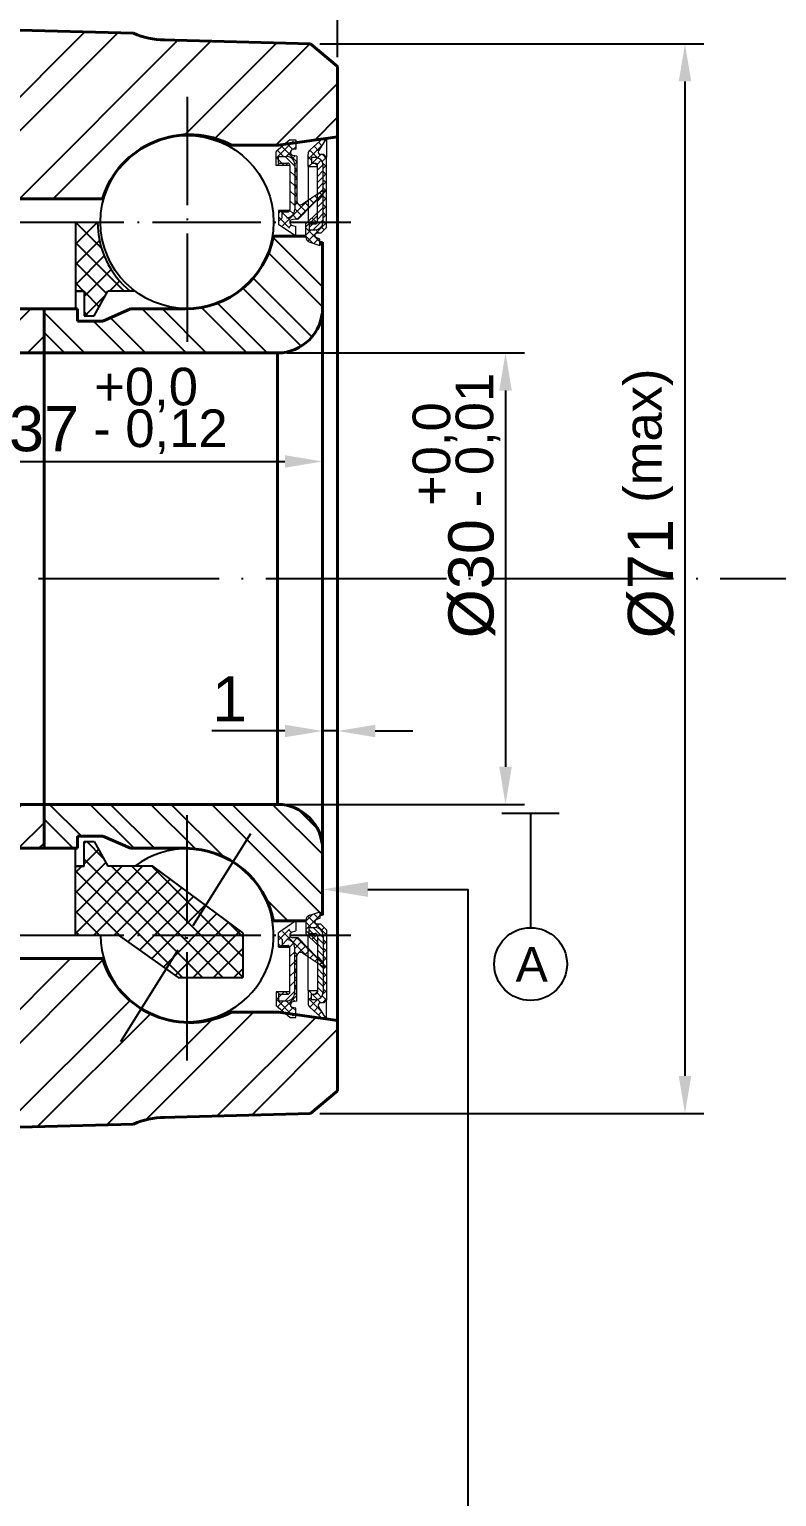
# Model space of a CAD drawing. Header units: millimetres. Extents: x 2469 to 2824, y 1131 to 1382.
# Drawn here: x 2593.3 to 2642.9, y 1220 to 1317.5 of the extents above; entities that cross this region are included whole.
import ezdxf

# ---------------------------------------------------------------- set-up
doc = ezdxf.new("R2010")
doc.units = ezdxf.units.MM
doc.linetypes.add('ACAD_ISO02W100', pattern=[15, 12, -3])
doc.linetypes.add('ACAD_ISO04W100', pattern=[30, 24, -3, 0, -3])
for name, color, linetype, lineweight in [('02', 1, 'Continuous', 25), ('AM_0', 7, 'Continuous', 40), ('AM_4', 1, 'ACAD_ISO04W100', 25), ('AM_5', 3, 'Continuous', 25), ('AM_8', 40, 'ACAD_ISO02W100', 35)]:
    doc.layers.add(name, color=color, linetype=linetype, lineweight=lineweight)
doc.styles.get("Standard").update_dxf_attribs({"font": 'arial.ttf'})
doc.dimstyles.new('ISO-25', dxfattribs={"dimtxt": 3, "dimasz": 2.5, "dimexe": 1.25, "dimexo": 0.625, "dimtad": 1, "dimtxsty": 'Standard', "dimcen": 2.5, "dimadec": 0, "dimazin": 0, "dimtfac": 1, "dimtmove": 0, "dimatfit": 3, "dimfxl": 1, "dimarcsym": 0})
pattern_1 = [(135, (2675.603, 1158.12164), (0.2722361, 0.2722361), []), (45, (2675.603, 1158.12164), (0.2722361, -0.2722361), [])]
pattern_2 = [(225, (2675.603, 1403.8246), (0.2722361, -0.2722361), []), (315, (2675.603, 1403.8246), (0.2722361, 0.2722361), [])]

# ---------------------------------------------------------------- blocks, each defined once
blk = doc.blocks.new('*D165')
at = {"layer": 'AM_5', "color": 0, "lineweight": -2, "transparency": 16777216}
for p, q in [((2575.777, 1289.385), (2575.777, 1290.01)), ((2578.277, 1288.76), (2610.277, 1288.76)), ((2612.777, 1288.594), (2612.777, 1287.51))]:
    blk.add_line(p, q, dxfattribs=at)
at = {"layer": 'AM_5', "color": 0, "transparency": 16777216}
for points in [[(2578.277, 1289.177), (2578.277, 1288.344), (2575.777, 1288.76)], [(2610.277, 1289.177), (2610.277, 1288.344), (2612.777, 1288.76)]]:
    blk.add_solid(points, dxfattribs=at)
at = {"layer": 'Defpoints', "color": 0, "transparency": 16777216}
for p in [(2612.777, 1289.219), (2575.777, 1288.76), (2612.777, 1288.76)]:
    blk.add_point(p, dxfattribs=at)
at = {"layer": 'AM_5', "color": 0, "transparency": 16777216, "insert": (2594.277, 1290.918), "char_height": 3, "attachment_point": 5}
blk.add_mtext('37', dxfattribs=at)
blk = doc.blocks.new('*D166')
at = {"layer": 'AM_5', "color": 0, "lineweight": -2, "transparency": 16777216}
for p, q in [((2612.777, 1271.474), (2612.777, 1272.099)), ((2613.777, 1271.474), (2613.777, 1272.099)), ((2610.277, 1270.849), (2605.422, 1270.849)), ((2613.777, 1270.849), (2612.777, 1270.849)), ((2616.277, 1270.849), (2618.777, 1270.849))]:
    blk.add_line(p, q, dxfattribs=at)
at = {"layer": 'AM_5', "color": 0, "transparency": 16777216}
for points in [[(2610.277, 1271.266), (2610.277, 1270.433), (2612.777, 1270.849)], [(2616.277, 1271.266), (2616.277, 1270.433), (2613.777, 1270.849)]]:
    blk.add_solid(points, dxfattribs=at)
at = {"layer": 'Defpoints', "color": 0, "transparency": 16777216}
for p in [(2612.777, 1270.849), (2613.777, 1270.849), (2613.777, 1270.849)]:
    blk.add_point(p, dxfattribs=at)
at = {"layer": 'AM_5', "color": 0, "transparency": 16777216, "insert": (2606.6, 1272.981), "char_height": 3, "attachment_point": 5}
blk.add_mtext('1', dxfattribs=at)
blk = doc.blocks.new('*D167')
at = {"layer": 'AM_5', "color": 0, "lineweight": -2, "transparency": 16777216}
for p, q in [((2610.402, 1295.973), (2626.182, 1295.973)), ((2624.932, 1293.473), (2624.932, 1268.473)), ((2610.402, 1265.973), (2626.182, 1265.973))]:
    blk.add_line(p, q, dxfattribs=at)
at = {"layer": 'AM_5', "color": 0, "transparency": 16777216}
for points in [[(2624.515, 1293.473), (2625.349, 1293.473), (2624.932, 1295.973)], [(2624.515, 1268.473), (2625.349, 1268.473), (2624.932, 1265.973)]]:
    blk.add_solid(points, dxfattribs=at)
at = {"layer": 'Defpoints', "color": 0, "transparency": 16777216}
for p in [(2609.777, 1295.973), (2609.777, 1265.973), (2624.932, 1265.973)]:
    blk.add_point(p, dxfattribs=at)
at = {"layer": 'AM_5', "color": 0, "transparency": 16777216, "insert": (2622.691, 1280.973), "char_height": 3, "attachment_point": 5, "rotation": 90}
blk.add_mtext('%%C30', dxfattribs=at)
blk = doc.blocks.new('*D168')
at = {"layer": 'AM_5', "color": 0, "lineweight": -2, "transparency": 16777216}
for p, q in [((2612.602, 1316.52), (2638.103, 1316.52)), ((2636.853, 1314.02), (2636.853, 1247.926)), ((2612.602, 1245.426), (2638.103, 1245.426))]:
    blk.add_line(p, q, dxfattribs=at)
at = {"layer": 'AM_5', "color": 0, "transparency": 16777216}
for points in [[(2636.437, 1314.02), (2637.27, 1314.02), (2636.853, 1316.52)], [(2636.437, 1247.926), (2637.27, 1247.926), (2636.853, 1245.426)]]:
    blk.add_solid(points, dxfattribs=at)
at = {"layer": 'Defpoints', "color": 0, "transparency": 16777216}
for p in [(2611.977, 1316.52), (2611.977, 1245.426), (2636.853, 1245.426)]:
    blk.add_point(p, dxfattribs=at)
at = {"layer": 'AM_5', "color": 0, "transparency": 16777216, "insert": (2634.613, 1280.973), "char_height": 3, "attachment_point": 5, "rotation": 90}
blk.add_mtext('%%C71', dxfattribs=at)
blk = doc.blocks.new('*D171')
at = {"layer": 'AM_5', "color": 0, "lineweight": -2, "transparency": 16777216}
for p, q in [((2569.777, 1351.978), (2569.777, 1362.141)), ((2613.777, 1315.635), (2613.777, 1362.141)), ((2572.277, 1360.891), (2611.277, 1360.891))]:
    blk.add_line(p, q, dxfattribs=at)
at = {"layer": 'AM_5', "color": 0, "transparency": 16777216}
for points in [[(2572.277, 1361.308), (2572.277, 1360.475), (2569.777, 1360.891)], [(2611.277, 1361.308), (2611.277, 1360.475), (2613.777, 1360.891)]]:
    blk.add_solid(points, dxfattribs=at)
at = {"layer": 'Defpoints', "color": 0, "transparency": 16777216}
for p in [(2613.777, 1360.891), (2569.777, 1351.353), (2613.777, 1315.01)]:
    blk.add_point(p, dxfattribs=at)
at = {"layer": 'AM_5', "color": 0, "transparency": 16777216, "insert": (2591.777, 1363.016), "char_height": 3, "attachment_point": 5}
blk.add_mtext('44', dxfattribs=at)

msp = doc.modelspace()

# ---------------------------------------------------------------- hatches: boundary and pattern name
at = {"layer": 'AM_5'}
h = msp.add_hatch(dxfattribs=at)
h.set_pattern_fill('ANSI32', color=256, scale=0.5)
h.paths.add_polyline_path([(2577.777, 1339.473), (2570.777, 1339.473, 0.414214), (2569.777, 1338.473), (2569.777, 1336.276), (2570.699, 1335.075), (2571.26, 1335.973), (2571.885, 1334.973), (2572.51, 1335.973), (2573.135, 1334.973), (2573.76, 1335.973), (2574.385, 1334.973), (2575.01, 1335.973), (2575.635, 1334.973), (2576.26, 1335.973), (2576.885, 1334.973), (2577.51, 1335.973), (2578.135, 1334.973), (2578.76, 1335.973), (2579.385, 1334.973), (2579.777, 1335.601), (2579.777, 1337.473, 0.414214)])
h.paths.add_polyline_path([(2611.977, 1316.52), (2602.146, 1316.778, -0.100323), (2600.21, 1317.223), (2590.489, 1317.478, -0.307292), (2580.452, 1324.68), (2580.01, 1323.973), (2579.385, 1324.973), (2578.76, 1323.973), (2578.135, 1324.973), (2577.51, 1323.973), (2576.885, 1324.973), (2576.26, 1323.973), (2575.635, 1324.973), (2575.01, 1323.973), (2574.385, 1324.973), (2573.76, 1323.973), (2573.135, 1324.973), (2572.51, 1323.973), (2571.885, 1324.973), (2571.26, 1323.973), (2570.699, 1324.871), (2569.777, 1323.67), (2569.777, 1312.205, -0.57735), (2566.777, 1310.473), (2564.777, 1310.473), (2564.621, 1310.317, -0.304768), (2562.869, 1309.973), (2553.777, 1309.973), (2552.777, 1308.973), (2552.777, 1308.128), (2554.777, 1306.973), (2563.777, 1306.973), (2563.777, 1306.773), (2574.577, 1306.773, -0.298217), (2579.16, 1309.773), (2581.802, 1309.773, -0.468915), (2590.396, 1306.213), (2598.158, 1306.213, -0.468915), (2606.753, 1309.773), (2609.857, 1309.773), (2610.247, 1309.83), (2610.613, 1310.134), (2610.998, 1310.134), (2610.998, 1309.938), (2612.756, 1310.192), (2612.816, 1310.245), (2613.123, 1310.245), (2613.777, 1310.34), (2613.777, 1315.01)])
h.paths.add_polyline_path([(2613.777, 1251.607), (2613.123, 1251.701), (2612.816, 1251.701), (2612.756, 1251.754), (2610.998, 1252.008), (2610.998, 1251.812), (2610.613, 1251.812), (2610.247, 1252.117), (2609.857, 1252.173), (2606.753, 1252.173, -0.468915), (2598.158, 1255.733), (2590.396, 1255.733, -0.468915), (2581.802, 1252.173), (2579.16, 1252.173, -0.298217), (2574.577, 1255.173), (2563.777, 1255.173), (2563.777, 1254.973), (2554.777, 1254.973), (2552.777, 1253.818), (2552.777, 1252.973), (2553.777, 1251.973), (2562.869, 1251.973, -0.304768), (2564.621, 1251.629), (2564.777, 1251.473), (2566.777, 1251.473, -0.57735), (2569.777, 1249.741), (2569.777, 1238.276), (2570.699, 1237.075), (2571.26, 1237.973), (2571.885, 1236.973), (2572.51, 1237.973), (2573.135, 1236.973), (2573.76, 1237.973), (2574.385, 1236.973), (2575.01, 1237.973), (2575.635, 1236.973), (2576.26, 1237.973), (2576.885, 1236.973), (2577.51, 1237.973), (2578.135, 1236.973), (2578.76, 1237.973), (2579.385, 1236.973), (2580.01, 1237.973), (2580.452, 1237.266, -0.307292), (2590.489, 1244.469), (2600.21, 1244.723, -0.100323), (2602.146, 1245.169), (2611.977, 1245.426), (2613.777, 1246.936)])
h.paths.add_polyline_path([(2579.777, 1224.473), (2579.777, 1226.345), (2579.385, 1226.973), (2578.76, 1225.973), (2578.135, 1226.973), (2577.51, 1225.973), (2576.885, 1226.973), (2576.26, 1225.973), (2575.635, 1226.973), (2575.01, 1225.973), (2574.385, 1226.973), (2573.76, 1225.973), (2573.135, 1226.973), (2572.51, 1225.973), (2571.885, 1226.973), (2571.26, 1225.973), (2570.699, 1226.871), (2569.777, 1225.67), (2569.777, 1223.473, 0.414214), (2570.777, 1222.473), (2577.777, 1222.473, 0.414214)])
h = msp.add_hatch(dxfattribs=at)
h.set_pattern_fill('ANSI37', color=256, scale=0.3, angle=90)
h.paths.add_polyline_path([(2592.198, 1304.673), (2589.241, 1304.673), (2584.777, 1304.673), (2584.777, 1300.897), (2586.871, 1300.084), (2590.049, 1300.084), (2590.944, 1298.443), (2591.623, 1298.443), (2591.623, 1300.084), (2592.198, 1300.084)])
h.paths.add_polyline_path([(2584.777, 1306.317), (2584.777, 1304.673), (2589.241, 1304.673)])
h.paths.add_polyline_path([(2584.777, 1306.317), (2581.077, 1306.317), (2581.077, 1304.673), (2584.777, 1304.673)])
h.paths.add_polyline_path([(2584.777, 1304.673), (2581.077, 1304.673), (2581.077, 1302.333), (2584.777, 1300.897)])
h.paths.add_polyline_path([(2597.827, 1304.673), (2596.356, 1304.673), (2596.356, 1300.084), (2596.931, 1300.084), (2596.931, 1300.083), (2596.931, 1298.443), (2597.611, 1298.443), (2598.504, 1300.083), (2599.991, 1300.083, -0.223907)])
h.paths.add_polyline_path([(2603.777, 1260.176), (2601.506, 1261.863), (2598.504, 1261.863), (2597.611, 1263.503), (2596.931, 1263.503), (2596.931, 1261.862), (2596.356, 1261.862), (2596.356, 1257.273), (2599.209, 1257.273), (2603.777, 1257.273)])
h.paths.add_polyline_path([(2607.477, 1257.273), (2603.777, 1257.273), (2603.777, 1254.457), (2607.477, 1254.457)])
h.paths.add_polyline_path([(2605.016, 1259.255), (2603.777, 1257.273), (2607.477, 1257.273), (2607.477, 1257.426)])
h.paths.add_polyline_path([(2605.016, 1259.255), (2603.777, 1260.176), (2603.777, 1257.273)])
h.paths.add_polyline_path([(2603.777, 1257.273), (2602.378, 1255.034), (2603.194, 1254.457), (2603.777, 1254.457)])
h.paths.add_polyline_path([(2603.777, 1257.273), (2599.209, 1257.273), (2602.378, 1255.034)])
h.paths.add_polyline_path([(2592.198, 1261.862), (2591.623, 1261.862), (2591.623, 1263.503), (2590.944, 1263.503), (2590.049, 1261.862), (2588.564, 1261.862, -0.223848), (2590.727, 1257.273), (2592.198, 1257.273)])
h = msp.add_hatch(dxfattribs=at)
h.set_pattern_fill('ANSI32', color=256, scale=0.3)
h.paths.add_polyline_path([(2579.043, 1303.723), (2578.276, 1303.723), (2576.777, 1303.723, 0.414214), (2575.777, 1302.723), (2575.777, 1298.973, 0.414214), (2578.777, 1295.973), (2594.277, 1295.973), (2594.277, 1298.894), (2592.052, 1298.894), (2592.052, 1298.086), (2590.371, 1298.086), (2588.548, 1298.894), (2584.777, 1298.894), (2584.777, 1298.895, -0.35531)])
h.paths.add_polyline_path([(2584.878, 1263.052), (2588.548, 1263.052), (2590.371, 1263.861), (2592.052, 1263.861), (2592.052, 1263.052), (2594.277, 1263.052), (2594.277, 1265.973), (2578.777, 1265.973, 0.414214), (2575.777, 1262.973), (2575.777, 1259.223, 0.414214), (2576.777, 1258.223), (2579.043, 1258.223, -0.360115)])
h = msp.add_hatch(dxfattribs=at)
h.set_pattern_fill('ANSI32', color=256, scale=0.3, angle=90)
h.paths.add_polyline_path([(2612.777, 1298.973), (2612.777, 1303.326), (2612.585, 1303.326), (2612.585, 1303.123), (2611.928, 1303.334, -0.325775), (2611.661, 1303.7), (2611.661, 1303.723), (2609.512, 1303.723, -0.360115), (2603.676, 1298.894), (2600.007, 1298.894), (2598.183, 1298.086), (2596.502, 1298.086), (2596.502, 1298.894), (2594.277, 1298.894), (2594.277, 1295.973), (2609.777, 1295.973, 0.414214)])
h.paths.add_polyline_path([(2609.777, 1265.973), (2594.277, 1265.973), (2594.277, 1263.052), (2596.502, 1263.052), (2596.502, 1263.861), (2598.183, 1263.861), (2600.007, 1263.052), (2603.777, 1263.052), (2603.777, 1263.051, -0.355335), (2609.512, 1258.223), (2611.661, 1258.223), (2611.661, 1258.246, -0.325775), (2611.928, 1258.612), (2612.585, 1258.824), (2612.585, 1258.62), (2612.777, 1258.62), (2612.777, 1262.973, 0.414214)])
at = {"layer": 'AM_8', "lineweight": 18}
h = msp.add_hatch(dxfattribs=at)
h.set_pattern_fill('_USER', color=256, scale=0.385, angle=45, style=0, double=1, pattern_type=0)
h.set_pattern_definition(pattern_1)
edge = h.paths.add_edge_path()
edge.add_line((2611.075, 1309.056), (2611.075, 1306.047))
edge.add_arc((2611.306, 1306.047), 0.231, 540, 663.72718)
edge.add_line((2611.434, 1305.855), (2612.769, 1306.746))
edge.add_line((2612.769, 1306.746), (2613, 1306.746))
edge.add_line((2613, 1306.746), (2611.149, 1304.853))
edge.add_line((2611.149, 1304.853), (2610.793, 1304.838))
edge.add_arc((2610.801, 1304.646), 0.192, 452.40181, 604.63924)
edge.add_line((2610.719, 1304.472), (2610.998, 1304.381))
edge.add_line((2610.998, 1304.381), (2610.998, 1304.205))
edge.add_line((2610.998, 1304.205), (2610.768, 1304.205))
edge.add_line((2610.768, 1304.205), (2609.843, 1304.516))
edge.add_line((2609.843, 1304.516), (2609.843, 1305.437))
edge.add_line((2609.843, 1305.437), (2610.601, 1305.442))
edge.add_arc((2610.459, 1305.501), 0.154, 270, 337.4167, ccw=False)
edge.add_line((2610.459, 1305.347), (2610.083, 1305.347))
edge.add_line((2610.083, 1305.347), (2610.083, 1304.962))
edge.add_line((2610.083, 1304.962), (2610.391, 1304.962))
edge.add_arc((2610.391, 1305.501), 0.539, 270, 360)
edge.add_line((2610.93, 1305.501), (2610.93, 1308.493))
edge.add_arc((2610.391, 1308.493), 0.539, 360, 450)
edge.add_line((2610.391, 1309.032), (2609.852, 1309.032))
edge.add_line((2609.852, 1309.032), (2609.852, 1308.594))
edge.add_line((2609.852, 1308.594), (2610.459, 1308.594))
edge.add_arc((2610.459, 1308.44), 0.154, 360, 450, ccw=False)
edge.add_line((2610.613, 1308.44), (2609.689, 1308.44))
edge.add_line((2609.689, 1308.44), (2609.689, 1309.018))
edge.add_line((2609.689, 1309.018), (2609.721, 1309.391))
edge.add_line((2609.721, 1309.391), (2610.474, 1310.019))
edge.add_line((2610.474, 1310.019), (2610.998, 1310.019))
edge.add_line((2610.998, 1310.019), (2610.998, 1309.518))
edge.add_line((2610.998, 1309.518), (2610.801, 1309.483))
edge.add_arc((2610.835, 1309.294), 0.193, 460, 620)
edge.add_line((2610.801, 1309.104), (2611.075, 1309.056))
h = msp.add_hatch(dxfattribs=at)
h.set_pattern_fill('_USER', color=256, scale=0.385, angle=45, style=0, double=1, pattern_type=0)
h.set_pattern_definition(pattern_1)
edge = h.paths.add_edge_path()
edge.add_line((2611.928, 1303.334), (2612.585, 1303.123))
edge.add_line((2612.585, 1303.123), (2612.585, 1303.527))
edge.add_line((2612.585, 1303.527), (2612.351, 1303.638))
edge.add_arc((2612.417, 1303.777), 0.154, 90, 244.61325, ccw=False)
edge.add_line((2612.417, 1303.931), (2612.662, 1303.931))
edge.add_line((2612.662, 1303.931), (2613.047, 1304.316))
edge.add_line((2613.047, 1304.316), (2613.047, 1308.975))
edge.add_line((2613.047, 1308.975), (2612.855, 1309.167))
edge.add_line((2612.855, 1309.167), (2612.638, 1309.167))
edge.add_arc((2612.638, 1309.321), 0.154, 147.35988, 270, ccw=False)
edge.add_line((2612.508, 1309.404), (2613.047, 1310.245))
edge.add_line((2613.047, 1310.245), (2612.816, 1310.245))
edge.add_line((2612.816, 1310.245), (2611.945, 1309.475))
edge.add_arc((2612.2, 1309.186), 0.385, 491.49647, 540)
edge.add_line((2611.815, 1309.186), (2611.815, 1308.353))
edge.add_line((2611.815, 1308.353), (2612.431, 1308.353))
edge.add_line((2612.431, 1308.353), (2612.431, 1308.43))
edge.add_arc((2612.277, 1308.43), 0.154, 360, 450)
edge.add_line((2612.277, 1308.584), (2612.046, 1308.584))
edge.add_line((2612.046, 1308.584), (2612.046, 1308.969))
edge.add_line((2612.046, 1308.969), (2612.277, 1308.969))
edge.add_arc((2612.277, 1308.43), 0.539, 360, 450, ccw=False)
edge.add_line((2612.816, 1308.43), (2612.816, 1304.701))
edge.add_arc((2612.277, 1304.701), 0.539, 270, 360, ccw=False)
edge.add_line((2612.277, 1304.162), (2611.892, 1304.162))
edge.add_line((2611.892, 1304.162), (2611.892, 1304.547))
edge.add_line((2611.892, 1304.547), (2612.277, 1304.547))
edge.add_arc((2612.277, 1304.701), 0.154, 270, 360)
edge.add_line((2612.431, 1304.701), (2612.431, 1305.317))
edge.add_line((2612.431, 1305.317), (2611.661, 1304.547))
edge.add_line((2611.661, 1304.547), (2611.661, 1303.7))
edge.add_arc((2612.046, 1303.7), 0.385, 180, 252.17728)
h = msp.add_hatch(dxfattribs=at)
h.set_pattern_fill('_USER', color=256, scale=0.462, angle=45, style=0, pattern_type=0)
h.set_pattern_definition([(135, (2675.603, 1158.12164), (0.3266833, 0.3266833), [])])
edge = h.paths.add_edge_path()
edge.add_line((2610.391, 1304.962), (2610.083, 1304.962))
edge.add_line((2610.083, 1304.962), (2610.083, 1305.347))
edge.add_line((2610.083, 1305.347), (2610.459, 1305.347))
edge.add_arc((2610.459, 1305.501), 0.154, 270, 360)
edge.add_line((2610.613, 1305.501), (2610.613, 1308.44))
edge.add_arc((2610.459, 1308.44), 0.154, 360, 450)
edge.add_line((2610.459, 1308.594), (2609.852, 1308.594))
edge.add_line((2609.852, 1308.594), (2609.852, 1309.032))
edge.add_line((2609.852, 1309.032), (2610.391, 1309.032))
edge.add_arc((2610.391, 1308.493), 0.539, 360, 450, ccw=False)
edge.add_line((2610.93, 1308.493), (2610.93, 1305.501))
edge.add_arc((2610.391, 1305.501), 0.539, 270, 360, ccw=False)
h = msp.add_hatch(dxfattribs=at)
h.set_pattern_fill('ANSI31', color=256, scale=2.31, angle=90, style=0)
h.set_pattern_definition([(45, (2675.603, 1158.12164), (0.2041771, -0.2041771), [])])
edge = h.paths.add_edge_path()
edge.add_arc((2612.277, 1308.43), 0.154, 360, 450, ccw=False)
edge.add_line((2612.431, 1308.43), (2612.431, 1305.73))
edge.add_line((2612.431, 1305.73), (2612.49, 1305.705))
edge.add_line((2612.49, 1305.705), (2612.431, 1305.563))
edge.add_line((2612.431, 1305.563), (2612.431, 1304.701))
edge.add_arc((2612.277, 1304.701), 0.154, 270, 360, ccw=False)
edge.add_line((2612.277, 1304.547), (2611.892, 1304.547))
edge.add_line((2611.892, 1304.547), (2611.892, 1304.162))
edge.add_line((2611.892, 1304.162), (2612.277, 1304.162))
edge.add_arc((2612.277, 1304.701), 0.539, 270, 360)
edge.add_line((2612.816, 1304.701), (2612.816, 1308.43))
edge.add_arc((2612.277, 1308.43), 0.539, 360, 450)
edge.add_line((2612.277, 1308.969), (2612.046, 1308.969))
edge.add_line((2612.046, 1308.969), (2612.046, 1308.584))
edge.add_line((2612.046, 1308.584), (2612.277, 1308.584))
h = msp.add_hatch(dxfattribs=at)
h.set_pattern_fill('_USER', color=256, scale=0.385, angle=45, style=0, double=1, pattern_type=0)
h.set_pattern_definition(pattern_2)
edge = h.paths.add_edge_path()
edge.add_line((2611.928, 1258.612), (2612.585, 1258.824))
edge.add_line((2612.585, 1258.824), (2612.585, 1258.419))
edge.add_line((2612.585, 1258.419), (2612.351, 1258.308))
edge.add_arc((2612.417, 1258.169), 0.154, 115.38675, 270)
edge.add_line((2612.417, 1258.015), (2612.662, 1258.015))
edge.add_line((2612.662, 1258.015), (2613.047, 1257.63))
edge.add_line((2613.047, 1257.63), (2613.047, 1252.972))
edge.add_line((2613.047, 1252.972), (2612.855, 1252.779))
edge.add_line((2612.855, 1252.779), (2612.638, 1252.779))
edge.add_arc((2612.638, 1252.625), 0.154, 90, 212.64012)
edge.add_line((2612.508, 1252.542), (2613.047, 1251.701))
edge.add_line((2613.047, 1251.701), (2612.816, 1251.701))
edge.add_line((2612.816, 1251.701), (2611.945, 1252.472))
edge.add_arc((2612.2, 1252.76), 0.385, -180, -131.49647, ccw=False)
edge.add_line((2611.815, 1252.76), (2611.815, 1253.594))
edge.add_line((2611.815, 1253.594), (2612.431, 1253.594))
edge.add_line((2612.431, 1253.594), (2612.431, 1253.517))
edge.add_arc((2612.277, 1253.517), 0.154, -90, 0, ccw=False)
edge.add_line((2612.277, 1253.363), (2612.046, 1253.363))
edge.add_line((2612.046, 1253.363), (2612.046, 1252.978))
edge.add_line((2612.046, 1252.978), (2612.277, 1252.978))
edge.add_arc((2612.277, 1253.517), 0.539, -90, 0)
edge.add_line((2612.816, 1253.517), (2612.816, 1257.245))
edge.add_arc((2612.277, 1257.245), 0.539, 0, 90)
edge.add_line((2612.277, 1257.784), (2611.892, 1257.784))
edge.add_line((2611.892, 1257.784), (2611.892, 1257.399))
edge.add_line((2611.892, 1257.399), (2612.277, 1257.399))
edge.add_arc((2612.277, 1257.245), 0.154, 0, 90, ccw=False)
edge.add_line((2612.431, 1257.245), (2612.431, 1256.629))
edge.add_line((2612.431, 1256.629), (2611.661, 1257.399))
edge.add_line((2611.661, 1257.399), (2611.661, 1258.246))
edge.add_arc((2612.046, 1258.246), 0.385, 107.82272, 180, ccw=False)
h = msp.add_hatch(dxfattribs=at)
h.set_pattern_fill('_USER', color=256, scale=0.385, angle=45, style=0, double=1, pattern_type=0)
h.set_pattern_definition(pattern_2)
edge = h.paths.add_edge_path()
edge.add_line((2611.075, 1252.89), (2611.075, 1255.899))
edge.add_arc((2611.306, 1255.899), 0.231, -303.72718, -180, ccw=False)
edge.add_line((2611.434, 1256.091), (2612.769, 1255.2))
edge.add_line((2612.769, 1255.2), (2613, 1255.2))
edge.add_line((2613, 1255.2), (2611.149, 1257.093))
edge.add_line((2611.149, 1257.093), (2610.793, 1257.108))
edge.add_arc((2610.801, 1257.301), 0.192, -244.63924, -92.40181, ccw=False)
edge.add_line((2610.719, 1257.474), (2610.998, 1257.565))
edge.add_line((2610.998, 1257.565), (2610.998, 1257.741))
edge.add_line((2610.998, 1257.741), (2610.768, 1257.741))
edge.add_line((2610.768, 1257.741), (2609.843, 1257.431))
edge.add_line((2609.843, 1257.431), (2609.843, 1256.509))
edge.add_line((2609.843, 1256.509), (2610.601, 1256.504))
edge.add_arc((2610.459, 1256.445), 0.154, 22.5833, 90)
edge.add_line((2610.459, 1256.599), (2610.083, 1256.599))
edge.add_line((2610.083, 1256.599), (2610.083, 1256.984))
edge.add_line((2610.083, 1256.984), (2610.391, 1256.984))
edge.add_arc((2610.391, 1256.445), 0.539, 0, 90, ccw=False)
edge.add_line((2610.93, 1256.445), (2610.93, 1253.454))
edge.add_arc((2610.391, 1253.454), 0.539, -90, 0, ccw=False)
edge.add_line((2610.391, 1252.915), (2609.852, 1252.915))
edge.add_line((2609.852, 1252.915), (2609.852, 1253.352))
edge.add_line((2609.852, 1253.352), (2610.459, 1253.352))
edge.add_arc((2610.459, 1253.506), 0.154, -90, 0)
edge.add_line((2610.613, 1253.506), (2609.689, 1253.506))
edge.add_line((2609.689, 1253.506), (2609.689, 1252.929))
edge.add_line((2609.689, 1252.929), (2609.721, 1252.555))
edge.add_line((2609.721, 1252.555), (2610.474, 1251.928))
edge.add_line((2610.474, 1251.928), (2610.998, 1251.928))
edge.add_line((2610.998, 1251.928), (2610.998, 1252.428))
edge.add_line((2610.998, 1252.428), (2610.801, 1252.463))
edge.add_arc((2610.835, 1252.652), 0.193, -260, -100, ccw=False)
edge.add_line((2610.801, 1252.842), (2611.075, 1252.89))
h = msp.add_hatch(dxfattribs=at)
h.set_pattern_fill('_USER', color=256, scale=0.462, angle=45, style=0, pattern_type=0)
h.set_pattern_definition([(225, (2675.603, 1403.8246), (0.3266833, -0.3266833), [])])
edge = h.paths.add_edge_path()
edge.add_line((2610.391, 1256.984), (2610.083, 1256.984))
edge.add_line((2610.083, 1256.984), (2610.083, 1256.599))
edge.add_line((2610.083, 1256.599), (2610.459, 1256.599))
edge.add_arc((2610.459, 1256.445), 0.154, 0, 90, ccw=False)
edge.add_line((2610.613, 1256.445), (2610.613, 1253.506))
edge.add_arc((2610.459, 1253.506), 0.154, -90, 0, ccw=False)
edge.add_line((2610.459, 1253.352), (2609.852, 1253.352))
edge.add_line((2609.852, 1253.352), (2609.852, 1252.915))
edge.add_line((2609.852, 1252.915), (2610.391, 1252.915))
edge.add_arc((2610.391, 1253.454), 0.539, -90, 0)
edge.add_line((2610.93, 1253.454), (2610.93, 1256.445))
edge.add_arc((2610.391, 1256.445), 0.539, 0, 90)
h = msp.add_hatch(dxfattribs=at)
h.set_pattern_fill('ANSI31', color=256, scale=2.31, angle=90, style=0)
h.set_pattern_definition([(315, (2675.603, 1403.8246), (0.2041771, 0.2041771), [])])
edge = h.paths.add_edge_path()
edge.add_arc((2612.277, 1253.517), 0.154, -90, 0)
edge.add_line((2612.431, 1253.517), (2612.431, 1256.217))
edge.add_line((2612.431, 1256.217), (2612.49, 1256.241))
edge.add_line((2612.49, 1256.241), (2612.431, 1256.383))
edge.add_line((2612.431, 1256.383), (2612.431, 1257.245))
edge.add_arc((2612.277, 1257.245), 0.154, 0, 90)
edge.add_line((2612.277, 1257.399), (2611.892, 1257.399))
edge.add_line((2611.892, 1257.399), (2611.892, 1257.784))
edge.add_line((2611.892, 1257.784), (2612.277, 1257.784))
edge.add_arc((2612.277, 1257.245), 0.539, 0, 90, ccw=False)
edge.add_line((2612.816, 1257.245), (2612.816, 1253.517))
edge.add_arc((2612.277, 1253.517), 0.539, -90, 0, ccw=False)
edge.add_line((2612.277, 1252.978), (2612.046, 1252.978))
edge.add_line((2612.046, 1252.978), (2612.046, 1253.363))
edge.add_line((2612.046, 1253.363), (2612.277, 1253.363))

# ---------------------------------------------------------------- linework, layer by layer
at = {"lineweight": 18}
for p, q in [((2610.613, 1310.134), (2609.689, 1309.364)), ((2610.613, 1310.134), (2610.998, 1310.134)), ((2610.998, 1310.134), (2610.998, 1309.518)), ((2612.816, 1310.245), (2611.945, 1309.475)), ((2613.047, 1310.245), (2612.508, 1309.404)), ((2613.047, 1310.245), (2613.047, 1308.975)), ((2609.689, 1308.44), (2609.689, 1309.364)), ((2609.852, 1308.594), (2609.852, 1309.032)), ((2609.852, 1309.032), (2610.391, 1309.032)), ((2611.075, 1309.056), (2610.801, 1309.104)), ((2611.075, 1309.056), (2611.075, 1306.047)), ((2611.815, 1308.353), (2611.815, 1309.186)), ((2612.277, 1308.969), (2612.046, 1308.969)), ((2612.046, 1308.969), (2612.046, 1308.584)), ((2612.855, 1309.167), (2612.638, 1309.167)), ((2612.855, 1309.167), (2613.047, 1308.975)), ((2613.047, 1304.316), (2613.047, 1308.975)), ((2610.613, 1308.44), (2609.689, 1308.44)), ((2609.852, 1308.594), (2610.459, 1308.594)), ((2610.613, 1308.44), (2610.613, 1305.501)), ((2610.93, 1308.493), (2610.93, 1305.501)), ((2611.815, 1308.353), (2612.431, 1308.353)), ((2611.815, 1308.353), (2611.815, 1304.701)), ((2612.046, 1308.584), (2612.277, 1308.584)), ((2612.431, 1304.701), (2612.431, 1308.43)), ((2612.816, 1304.701), (2612.816, 1308.43)), ((2611.149, 1304.853), (2613, 1306.746)), ((2612.769, 1306.746), (2611.434, 1305.855)), ((2609.843, 1305.437), (2609.843, 1304.516)), ((2610.083, 1304.962), (2610.083, 1305.347)), ((2611.661, 1304.547), (2612.431, 1305.317)), ((2610.998, 1303.723), (2609.843, 1304.516)), ((2610.719, 1304.472), (2610.998, 1304.381)), ((2610.998, 1303.723), (2610.998, 1304.381)), ((2611.661, 1303.7), (2611.661, 1304.547)), ((2611.892, 1304.547), (2612.277, 1304.547)), ((2611.892, 1304.547), (2611.892, 1304.162)), ((2611.892, 1304.162), (2612.277, 1304.162)), ((2612.662, 1303.931), (2612.417, 1303.931)), ((2613.047, 1304.316), (2612.662, 1303.931)), ((2611.928, 1303.334), (2612.585, 1303.123)), ((2612.585, 1303.527), (2612.351, 1303.638)), ((2612.585, 1303.123), (2612.585, 1303.527)), ((2610.998, 1258.223), (2609.843, 1257.431)), ((2610.998, 1258.223), (2610.998, 1257.565)), ((2611.661, 1258.246), (2611.661, 1257.399)), ((2611.928, 1258.612), (2612.585, 1258.824)), ((2612.585, 1258.419), (2612.351, 1258.308)), ((2612.662, 1258.015), (2612.417, 1258.015)), ((2612.585, 1258.824), (2612.585, 1258.419)), ((2613.047, 1257.63), (2612.662, 1258.015)), ((2609.843, 1256.509), (2609.843, 1257.431)), ((2610.083, 1256.984), (2610.083, 1256.599)), ((2610.719, 1257.474), (2610.998, 1257.565)), ((2611.149, 1257.093), (2613, 1255.2)), ((2611.661, 1257.399), (2612.431, 1256.629)), ((2611.815, 1253.594), (2611.815, 1257.245)), ((2611.892, 1257.399), (2611.892, 1257.784)), ((2611.892, 1257.784), (2612.277, 1257.784)), ((2611.892, 1257.399), (2612.277, 1257.399)), ((2612.431, 1257.245), (2612.431, 1253.517)), ((2612.816, 1257.245), (2612.816, 1253.517)), ((2613.047, 1257.63), (2613.047, 1252.972)), ((2610.613, 1253.506), (2610.613, 1256.445)), ((2610.93, 1253.454), (2610.93, 1256.445)), ((2612.769, 1255.2), (2611.434, 1256.091)), ((2611.075, 1252.89), (2611.075, 1255.899)), ((2609.689, 1253.506), (2609.689, 1252.582)), ((2610.613, 1253.506), (2609.689, 1253.506)), ((2609.852, 1253.352), (2609.852, 1252.915)), ((2609.852, 1253.352), (2610.459, 1253.352)), ((2611.815, 1253.594), (2611.815, 1252.76)), ((2611.815, 1253.594), (2612.431, 1253.594)), ((2612.046, 1253.363), (2612.277, 1253.363)), ((2612.046, 1252.978), (2612.046, 1253.363)), ((2610.613, 1251.812), (2609.689, 1252.582)), ((2609.852, 1252.915), (2610.391, 1252.915)), ((2611.075, 1252.89), (2610.801, 1252.842)), ((2610.998, 1251.812), (2610.998, 1252.428)), ((2612.816, 1251.701), (2611.945, 1252.472)), ((2612.277, 1252.978), (2612.046, 1252.978)), ((2613.047, 1251.701), (2612.508, 1252.542)), ((2612.855, 1252.779), (2612.638, 1252.779)), ((2612.855, 1252.779), (2613.047, 1252.972)), ((2613.047, 1251.701), (2613.047, 1252.972)), ((2610.613, 1251.812), (2610.998, 1251.812))]:
    msp.add_line(p, q, dxfattribs=at)
at = {"lineweight": 20}
for p, q in [((2613.047, 1310.245), (2612.816, 1310.245)), ((2610.998, 1309.518), (2610.801, 1309.483)), ((2612.769, 1306.746), (2613, 1306.746)), ((2610.083, 1305.347), (2610.459, 1305.347)), ((2611.149, 1304.853), (2610.793, 1304.838)), ((2611.149, 1257.093), (2610.793, 1257.108)), ((2610.083, 1256.599), (2610.459, 1256.599)), ((2612.769, 1255.2), (2613, 1255.2)), ((2610.998, 1252.428), (2610.801, 1252.463)), ((2613.047, 1251.701), (2612.816, 1251.701))]:
    msp.add_line(p, q, dxfattribs=at)
for p, q in [((2596.356, 1304.673), (2598.027, 1304.673)), ((2596.356, 1304.673), (2596.356, 1298.894)), ((2612.777, 1303.326), (2612.585, 1303.326)), ((2596.356, 1300.084), (2596.931, 1300.084)), ((2596.931, 1300.083), (2596.356, 1300.083)), ((2596.931, 1300.084), (2596.931, 1298.443)), ((2597.611, 1298.443), (2598.505, 1300.084)), ((2600.314, 1300.083), (2598.504, 1300.083)), ((2596.931, 1298.443), (2597.611, 1298.443)), ((2596.356, 1257.273), (2596.356, 1263.052)), ((2596.931, 1261.862), (2596.931, 1263.503)), ((2596.931, 1263.503), (2597.611, 1263.503)), ((2597.611, 1263.503), (2598.505, 1261.862)), ((2596.931, 1261.863), (2596.356, 1261.863)), ((2596.931, 1261.863), (2596.356, 1261.863)), ((2596.356, 1261.862), (2596.931, 1261.862)), ((2601.506, 1261.863), (2598.504, 1261.863)), ((2600.314, 1261.863), (2598.504, 1261.863)), ((2607.477, 1257.426), (2601.506, 1261.863)), ((2612.777, 1258.62), (2612.585, 1258.62)), ((2596.356, 1257.273), (2599.209, 1257.273)), ((2607.477, 1257.426), (2607.477, 1254.457)), ((2603.194, 1254.457), (2607.477, 1254.457))]:
    msp.add_line(p, q)
at = {"ltscale": 0.4}
msp.add_line((2599.209, 1257.273), (2603.194, 1254.457), dxfattribs=at)
msp.add_circle((2603.777, 1304.673), 5.75)
at = {"lineweight": 18}
for centre, radius, start, end in [((2610.391, 1308.493), 0.539, 0, 90), ((2610.835, 1309.294), 0.193, 100, 260), ((2612.2, 1309.186), 0.385, 131.49647, 180), ((2612.277, 1308.43), 0.539, 0, 90), ((2612.638, 1309.321), 0.154, 147.35988, 270), ((2610.459, 1308.44), 0.154, 0, 90), ((2612.277, 1308.43), 0.154, 0, 90), ((2611.306, 1306.047), 0.231, 180, 303.72718), ((2610.391, 1305.501), 0.539, 270, 0), ((2610.459, 1305.501), 0.154, 270, 0), ((2610.801, 1304.646), 0.193, 92.40181, 244.63924), ((2612.277, 1304.701), 0.154, 270, 0), ((2612.277, 1304.701), 0.539, 270, 0), ((2612.417, 1303.777), 0.154, 90, 244.61325), ((2612.046, 1303.7), 0.385, 180, 252.17728), ((2612.046, 1258.246), 0.385, 107.82272, 180), ((2612.417, 1258.169), 0.154, 115.38675, 270), ((2610.391, 1256.445), 0.539, 0, 90), ((2610.801, 1257.301), 0.193, 115.36076, 267.59819), ((2612.277, 1257.245), 0.539, 0, 90), ((2612.277, 1257.245), 0.154, 0, 90), ((2610.459, 1256.445), 0.154, 0, 90), ((2611.306, 1255.899), 0.231, 56.27282, 180), ((2610.391, 1253.454), 0.539, 270, 0), ((2610.459, 1253.506), 0.154, 270, 0), ((2612.277, 1253.517), 0.154, 270, 0), ((2612.277, 1253.517), 0.539, 270, 0), ((2610.835, 1252.652), 0.193, 100, 260), ((2612.2, 1252.76), 0.385, 180, 228.50353), ((2612.638, 1252.625), 0.154, 90, 212.64012)]:
    msp.add_arc(centre, radius, start, end, dxfattribs=at)
for centre, radius, end in [((2603.777, 1304.673), 5.95, 230.48295), ((2603.777, 1257.273), 5.75, 127.03499)]:
    msp.add_arc(centre, radius, 180, end)
at = {"layer": '02'}
for p, q in [((2609.843, 1305.437), (2610.603, 1305.446)), ((2609.843, 1256.509), (2610.603, 1256.5))]:
    msp.add_line(p, q, dxfattribs=at)
at = {"layer": 'AM_0'}
for p, q in [((2590.489, 1317.478), (2600.21, 1317.223)), ((2602.146, 1316.778), (2611.977, 1316.52)), ((2611.977, 1316.52), (2613.777, 1315.01)), ((2613.777, 1315.01), (2613.777, 1280.973)), ((2606.753, 1309.773), (2609.857, 1309.773)), ((2609.857, 1309.773), (2613.777, 1310.34)), ((2590.396, 1306.213), (2598.158, 1306.213)), ((2609.512, 1303.723), (2611.661, 1303.723)), ((2612.777, 1303.326), (2612.777, 1280.973)), ((2592.052, 1298.894), (2596.502, 1298.894)), ((2594.277, 1298.894), (2594.277, 1295.973)), ((2596.502, 1298.894), (2596.502, 1298.086)), ((2598.183, 1298.086), (2600.007, 1298.894)), ((2600.007, 1298.894), (2603.676, 1298.894)), ((2596.502, 1298.086), (2598.183, 1298.086)), ((2578.777, 1295.973), (2609.777, 1295.973)), ((2594.277, 1263.052), (2594.277, 1295.973)), ((2609.777, 1295.973), (2609.777, 1280.973)), ((2609.777, 1265.973), (2609.777, 1280.973)), ((2612.777, 1258.62), (2612.777, 1280.973)), ((2613.777, 1246.936), (2613.777, 1280.973)), ((2578.777, 1265.973), (2609.777, 1265.973)), ((2596.502, 1263.861), (2598.183, 1263.861)), ((2596.502, 1263.052), (2596.502, 1263.861)), ((2598.183, 1263.861), (2600.007, 1263.052)), ((2592.052, 1263.052), (2596.502, 1263.052)), ((2600.007, 1263.052), (2603.676, 1263.052)), ((2609.512, 1258.223), (2611.661, 1258.223)), ((2590.396, 1255.733), (2598.158, 1255.733)), ((2606.753, 1252.173), (2609.857, 1252.173)), ((2609.857, 1252.173), (2613.777, 1251.607)), ((2611.977, 1245.426), (2613.777, 1246.936)), ((2602.146, 1245.169), (2611.977, 1245.426)), ((2590.489, 1244.469), (2600.21, 1244.723))]:
    msp.add_line(p, q, dxfattribs=at)
for centre, radius, start, end in [((2602.277, 1321.776), 5, 245.5843, 270), ((2602.277, 1321.776), 5, 245.5843, 270), ((2603.936, 1304.419), 6.05, 62.1652, 162.74524), ((2603.676, 1304.834), 5.94, 270, 349.21373), ((2609.777, 1298.973), 3, 270, 0), ((2609.777, 1262.973), 3, 0, 90), ((2603.676, 1257.112), 5.94, 10.78627, 90), ((2603.936, 1257.528), 6.05, 197.25476, 297.8348), ((2602.277, 1240.17), 5, 90, 114.4157)]:
    msp.add_arc(centre, radius, start, end, dxfattribs=at)
at = {"layer": 'AM_4', "ltscale": 0.3}
for p, q in [((2603.777, 1313.001), (2603.777, 1296.346)), ((2574.182, 1304.673), (2614.645, 1304.673)), ((2603.777, 1248.946), (2603.777, 1265.601)), ((2599.364, 1250.211), (2608.19, 1264.335)), ((2574.182, 1257.273), (2614.645, 1257.273))]:
    msp.add_line(p, q, dxfattribs=at)
at = {"layer": 'AM_4', "ltscale": 0.5}
msp.add_line((2548.601, 1280.973), (2790.135, 1280.973), dxfattribs=at)
at = {"layer": 'AM_5'}
for p, q in [((2628.5, 1265.375), (2624.694, 1265.375)), ((2626.597, 1265.375), (2626.597, 1257.779))]:
    msp.add_line(p, q, dxfattribs=at)
msp.add_lwpolyline([(2615.787, 1260.324), (2622.433, 1260.324), (2622.433, 1205.409)], dxfattribs=at)
msp.add_circle((2626.597, 1255.359), 2.42, dxfattribs=at)
msp.add_solid([(2615.787, 1259.824), (2612.787, 1260.324), (2615.787, 1260.824)], dxfattribs=at)

# ---------------------------------------------------------------- texts
at = {"layer": 'AM_5', "attachment_point": 1}
for s, width, insert, char_height in [('+0,0', 20.58296, (2597.607, 1294.989), 2.5), ('- 0,12', 20.58296, (2597.542, 1292.216), 2.5), ('A', 18.23779, (2625.601, 1256.495), 2.3)]:
    msp.add_mtext_dynamic_manual_height_columns(s, width=width, gutter_width=12.5, heights=[0], dxfattribs=dict(at, insert=insert, char_height=char_height))
at = {"layer": 'AM_5', "char_height": 2.5, "attachment_point": 1, "rotation": 90}
for s, insert in [('- 0,01', (2621.616, 1285.719)), ('(max)', (2632.803, 1286.013)), ('+0,0', (2618.756, 1285.8))]:
    msp.add_mtext_dynamic_manual_height_columns(s, width=20.58296, gutter_width=12.5, heights=[0], dxfattribs=dict(at, insert=insert))

# ---------------------------------------------------------------- dimensions: what is measured, and where the dimension line sits
at = {"layer": 'AM_5'}
for base, p1, p2, picture, middle in [((2613.777, 1360.891), (2569.777, 1351.353), (2613.777, 1315.01), '*D171', (2591.777, 1363.016)), ((2612.777, 1288.76), (2575.777, 1288.76), (2612.777, 1289.219), '*D165', (2594.277, 1290.918))]:
    dim = msp.add_linear_dim(base=base, p1=p1, p2=p2, dimstyle='ISO-25', dxfattribs=at)
    dim.commit()
    dim.dimension.update_dxf_attribs({"geometry": picture, "text_midpoint": middle})
dim = msp.add_linear_dim(base=(2636.853, 1245.426), p1=(2611.977, 1316.52), p2=(2611.977, 1245.426), angle=90, text='%%C71', dimstyle='ISO-25', dxfattribs=at)
dim.commit()
dim.dimension.update_dxf_attribs({"geometry": '*D168', "text_midpoint": (2634.613, 1280.973)})
dim = msp.add_linear_dim(base=(2624.932, 1265.973), p1=(2609.777, 1295.973), p2=(2609.777, 1265.973), angle=90, text='%%C30', dimstyle='ISO-25', dxfattribs=at)
dim.commit()
dim.dimension.update_dxf_attribs({"geometry": '*D167', "text_midpoint": (2624.932, 1280.973), "dimtype": 160})
dim = msp.add_linear_dim(base=(2613.777, 1270.849), p1=(2612.777, 1270.849), p2=(2613.777, 1270.849), dimstyle='ISO-25', dxfattribs=at)
dim.commit()
dim.dimension.update_dxf_attribs({"geometry": '*D166', "text_midpoint": (2606.6, 1270.849), "dimtype": 160})

doc.saveas('drawing.dxf')
